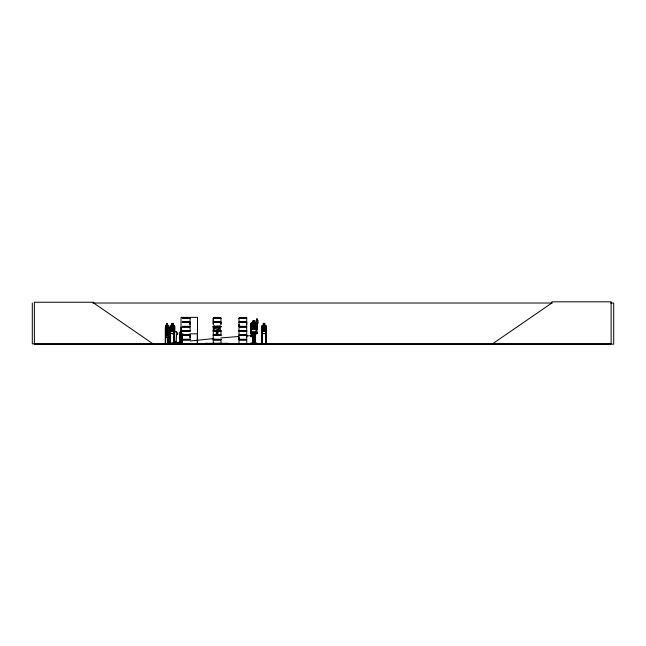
<?xml version="1.0" encoding="UTF-8"?>
<svg xmlns="http://www.w3.org/2000/svg" width="646" height="646" viewBox="0 0 646 646"><rect width="100%" height="100%" fill="white"/><g stroke="black" fill="none" stroke-linecap="round" stroke-linejoin="round"><path stroke-width="0.97" d="M190.053 337.374L190.053 335.476L182.358 335.476M190.053 324.421L190.053 322.532L182.358 322.532M220.956 322.532L220.956 324.421L220.964 322.532L213.261 322.532L213.261 324.421L213.269 322.532M239.012 339.263L239.02 335.476L246.715 335.476L246.707 339.263L239.012 339.263L239.02 337.374M239.012 326.311L239.012 322.532L246.715 322.532L246.707 326.311L239.012 326.311L239.02 324.421M246.707 337.374L246.707 335.476M246.707 324.421L246.707 322.532M250.818 329.549L250.818 324.68L251.423 324.09M252.772 324.026L252.772 322.176L254.799 322.201L254.734 324.074M252.844 324.082L252.844 322.241L254.734 322.257M256.825 329.525L256.825 324.615L256.107 323.977L251.391 324.001C249.59 325.721 250.801 329.194 251.367 331.366L256.123 331.341L256.825 329.5L256.123 331.341M256.979 322.265L256.599 319.851L256.551 320.739L257.253 320.699L257.366 319.633L257.891 323.242L257.197 323.283L256.979 322.265L257.673 322.225M257.714 320.255L257.697 320.989L256.995 321.005L257.011 320.295L257.714 320.255L257.891 323.242M250.914 333.037L251.859 333.061L250.914 333.037L250.939 333.788L251.883 333.812L250.761 333.635M250.769 333.732L256.938 333.602M174.194 331.874A2.059 1.962 -90 0 1 176.568 335.113L176.124 343.042L174.154 343.042M175.502 341.791L175.018 342.025L175.623 341.686M175.478 341.871L175.058 342.081L175.712 342.025M181.437 342.146L181.55 341.661L181.227 342.154M181.26 341.855L181.469 341.791M181.155 341.904L181.3 342.041M175.3 342.041L175.373 341.694M168.186 337.535L168.525 326.133L168.097 325.487M165.586 331.568L165.861 333.586L168.186 333.586L168.525 331.576M168.186 333.586L168.485 331.568M251.472 335.557C249.308 336.574 253.079 337.777 252.263 335.549C251.076 333.635 249.97 337.26 252.037 336.227M162.631 343.785L190.069 343.672M180.84 343.801L180.444 343.825M180.977 343.785L181.033 317.372L197.498 317.372L197.514 343.834L197.191 343.236M265.676 333.586L266.217 331.576M174.137 333.586L174.703 331.576L174.654 326.133L174.129 325.423M174.703 331.576L174.186 333.586L170.609 333.586M166.119 330.679L166.781 327.748L167.362 327.748L167.362 328.418L166.781 328.418L166.135 326.157L166.951 328.015L167.734 326.125L167.161 328.483L167.766 330.922L166.967 328.919M259.708 343.527L268.502 343.527M175.639 341.928L175.244 341.791M165.675 330.09L166.644 329.363M165.707 330.114L165.998 329.436M166.547 325.423L165.812 325.423L165.529 326.173L165.594 343.834L165.756 327.377L165.295 327.377L165.263 343.834M165.586 326.173L165.869 325.423M219.898 326.044L219.075 327.32L217.807 326.044L218.808 327.675L217.855 326.044M217.92 331.455L217.088 332.738L215.821 331.455L216.862 333.086L215.837 334.717L216.862 333.086M218.243 329.307L219.042 327.998L220.375 329.307L219.309 327.651L220.367 326.044L219.858 326.044M219.091 327.998L217.783 329.307L218.808 327.675L217.823 329.307M216.257 334.717L217.104 333.409L217.896 334.717M213.85 329.307L214.876 327.675L213.834 326.044L214.375 326.044M214.876 327.675L213.81 329.307L215.118 327.998L216.402 329.307L215.344 327.651L216.394 326.044L215.102 327.32L214.327 326.044M218.34 334.717L217.322 333.061L218.34 331.455M217.322 333.061L218.38 331.455L217.872 331.455M261.896 343.834L261.872 326.141L262.324 325.423L263.35 325.423L263.302 323.396L264.787 323.396L265.409 329.945L264.69 331.568L263.35 331.568L262.639 329.945L262.639 326.165L263.35 325.487M262.373 325.423L261.872 326.141M170.665 325.423L170.14 326.141L170.068 343.834M166.62 329.436L166.135 330.106L166.135 333.885L166.62 335.508L167.524 335.508L168.008 330.106L167.613 327.336L166.587 327.336M167.5 323.46L166.523 323.46L166.087 326.165L166.579 331.568L167.5 331.568L167.992 329.945L167.476 323.396M250.898 333.756L250.818 323.396L251.455 322.669L252.909 322.734L252.828 320.642L254.855 320.626L254.863 322.653M182.737 343.349L169.107 343.688M169.809 343.817L169.922 343.236M174.057 343.688L174.759 343.817M174.63 343.688L174.46 327.377M174.824 343.817L175.05 341.548L175.946 341.548L175.914 343.567M175.05 343.688L175.874 343.817M176.471 342.493L176.164 343.809L176.907 343.825M176.237 343.349L176.237 342.493L176.972 342.493L176.972 343.567L176.398 343.567M176.972 343.567L177.44 343.567M180.024 342.493L179.871 343.825M182.237 343.825L182.81 343.825M182.737 343.809L182.939 343.688M250.761 332.319L251.447 332.319M256.825 324.647L256.268 324.526L256.268 333.716L256.244 332.294L256.801 332.262M238.996 330.728L246.724 330.922M239.012 343.672L239.02 340.022L246.715 340.022L246.715 343.672L238.996 343.825M492.527 343.834L551.829 303.022L551.829 301.819L611.124 301.819L611.124 343.834L32.3 343.834L32.3 303.022M251.9 323.412L252.909 322.734M252.844 324.058L251.827 324.663L251.827 328.063L252.836 329.508L254.726 329.5L255.743 328.039L255.743 324.647L254.799 324.017M251.367 333.74L251.423 330.76M256.85 332.391L256.373 332.399M169.462 343.834L169.874 343.817M213.245 343.68L220.972 343.672L220.956 340.022L213.261 340.022M169.914 343.349L180.654 342.057M190.425 340.951L213.939 338.577M251.359 335.557L252.215 335.904M251.318 332.44L250.777 332.432M251.415 333.748L251.334 324.55L250.777 324.647M254.79 320.699L254.799 322.717L256.179 322.645L256.898 323.355L256.938 333.699L256.979 332.028L256.292 332.028M256.809 333.724L250.834 333.732L250.777 324.558M220.803 337.955L238.487 336.509M246.36 335.944L252.263 335.549M256.987 321.538L257.689 321.498M250.818 323.404L251.375 323.404M256.309 323.371L256.866 323.371L256.922 328.798M250.801 332.06L251.488 332.06M251.496 332.48L256.292 332.448M251.447 332.69L256.244 332.666M251.447 332.787L256.252 332.763M250.81 333.53L256.987 333.489M92.927 303.022L552.136 303.022M610.672 303.022L613.7 303.022L613.7 344.181L34.383 344.181L34.383 302.247L93.686 302.247L93.686 303.022L152.981 343.834M182.35 317.969L190.069 317.969M213.253 317.969L220.972 317.969M239.012 317.969L246.724 317.969M182.35 318.107L190.069 318.107L190.053 321.773L182.358 321.773M182.366 318.349L190.053 318.349M220.956 318.349L213.269 318.349L213.269 321.773L220.964 321.773L220.964 318.123L213.253 318.115L213.261 321.773M239.02 318.349L246.707 318.349M182.301 322.031L190.11 322.031M213.204 322.031L221.013 322.031M238.963 322.031L246.772 322.031M182.301 322.265L190.11 322.265M213.204 322.265L221.013 322.265M238.963 322.265L246.772 322.265M166.482 323.396L167.532 323.396L167.532 325.423M170.625 325.423L171.691 325.423L171.65 323.396L173.201 323.396L173.201 325.423M171.699 323.46L173.144 323.46M263.35 323.46L264.739 323.46M167.476 325.423L168.17 325.423L168.485 326.165L168.428 343.834L168.461 343.236L167.92 343.236M173.152 325.423L174.17 325.423L174.703 326.133L174.606 343.834L174.654 343.236M264.739 325.423L265.708 325.423L266.217 326.133L266.168 343.834M165.828 325.487L168.162 325.487M174.154 325.487L170.641 325.487L170.237 326.173L170.689 333.522L174.154 333.522M262.349 325.487L265.692 325.487L266.12 326.165L266.12 331.568M182.358 326.311L190.061 326.311L190.061 322.532M213.261 326.311L220.964 326.311M182.301 326.577L190.11 326.577M213.204 326.577L221.013 326.577M238.963 326.577L246.772 326.577M182.301 326.811L190.11 326.811M213.204 326.811L221.013 326.811M238.963 326.811L246.772 326.811M182.358 327.078L190.061 327.078L190.061 330.72L182.366 330.623L190.069 330.728M213.261 327.078L220.964 327.078M166.62 327.409L167.58 327.409M167.968 327.377L168.428 327.377M174.606 327.377L174.049 327.377L174 343.834M181.033 327.377L181.34 343.834M197.498 327.377L197.183 343.834M261.896 327.377L262.438 327.377L262.486 343.834M167.556 329.363L168.243 329.363M165.941 329.436L168.226 329.436M168.525 330.082L168.178 329.363M213.269 330.623L220.956 330.623M239.02 330.623L246.707 330.623L246.707 327.078L239.012 327.078L239.012 330.72L246.724 330.728M220.972 330.728L213.188 330.825L220.972 330.881M182.35 330.881L190.069 330.922M182.35 331.051L190.069 331.059M213.253 331.051L220.972 331.051L220.956 334.717L213.261 334.717M182.366 331.293L190.053 331.293M213.269 331.293L220.956 331.293M239.02 331.293L246.707 331.293M165.497 331.576L165.699 332.916M170.14 331.576L170.649 333.586M261.921 331.576L262.365 333.586L265.724 333.586M165.828 333.522L168.162 333.522M252.586 333.538L253.264 333.538L253.264 343.825M262.349 333.522L265.692 333.522M254.476 333.546L255.162 333.546L255.162 343.834M181.033 333.837L182.971 333.837M189.746 333.837L197.498 333.837M182.358 334.717L190.061 334.717M182.301 334.983L190.11 334.983M213.204 334.983L221.013 334.983M238.963 334.983L246.772 334.983M173.241 333.118A2.059 1.962 -90 0 0 173.75 335.113L173.79 335.113A2.059 1.962 -90 0 1 173.281 333.118M176.528 335.113L176.568 335.113A2.059 1.962 -90 0 0 174.154 331.874M179.79 335.113L180.194 343.042L179.79 335.113A2.059 1.962 -90 0 1 181.179 331.6M182.301 335.217L190.11 335.217M213.204 335.217L221.013 335.217M238.963 335.217L246.772 335.217M213.261 335.476L220.964 335.476M165.974 337.535L165.651 335.508L165.917 337.535L168.251 337.535M182.358 339.263L190.061 339.263L190.061 335.476M213.261 339.263L220.964 339.263M182.301 339.521L190.11 339.521M213.204 339.521L221.013 339.521M238.963 339.521L246.772 339.521M182.301 339.756L190.11 339.756M213.204 339.756L221.013 339.756M238.963 339.756L246.772 339.756M182.358 340.022L190.061 340.022M181.001 341.548L181.946 341.548L181.946 343.349M250.785 343.091L256.955 343.115M171.901 343.179L173.273 343.179M177.9 343.179L179.273 343.179M165.239 343.236L165.804 343.236M250.785 343.349L256.955 343.349M262.494 343.236L261.84 343.236L261.848 343.834M266.378 343.236L265.716 343.236L265.732 343.834M176.649 343.494L162.647 343.502L190.053 343.567M218.792 343.406L213.988 343.406L213.988 343.834M220.956 343.567L213.228 343.785L213.341 326.141L213.414 331.568M239.02 343.567L246.707 343.567M219.551 343.785L219.478 343.236L219.349 343.834M172.563 343.785L172.53 343.349M254.799 322.717L255.816 323.388M165.699 343.785L165.78 343.236M256.147 322.709L256.825 323.388M217.371 333.061L218.388 334.717M219.042 327.998L219.834 329.307M168.17 329.436L168.493 330.106M257.697 320.989L257.318 318.809L257.253 320.699M256.995 321.022L256.615 318.841L256.551 320.739M257.011 320.295L257.197 323.283M173.75 335.113L174.194 343.042M251.859 333.061L251.883 333.812M266.37 343.834L266.322 327.377L265.772 327.377L265.877 343.834M266.104 343.236L266.079 343.834M265.926 327.377L266.015 343.834M263.35 323.396L263.398 325.487M262.292 327.377L262.333 343.834M262.219 343.236L262.195 343.834M262.05 327.377L262.05 343.834M255.033 333.546L255.033 343.834M254.605 343.834L254.605 333.546L254.476 343.834M253.208 333.538L253.143 343.825M252.707 333.538L252.707 343.825M252.643 333.538L252.586 343.825M228.208 343.834L228.208 343.325L205.226 343.325L205.226 343.834M227.004 343.325L227.004 343.834M218.921 343.834L218.921 343.236L218.792 343.834M213.858 343.236L213.858 343.834M213.43 343.236L213.43 343.834M206.421 343.325L206.421 343.834M181.906 341.548L181.906 343.349M180.307 343.567L180.25 342.493L179.523 342.493L179.523 343.567M179.806 343.567L179.749 342.493M176.746 342.493L176.746 343.349M175.001 341.548L175.001 343.349M174.283 343.834L174.25 342.493L173.524 342.493L173.524 343.567M174.194 327.377L174.145 343.834M173.75 342.493L173.806 343.567M173.152 323.396L173.104 325.487L173.903 326.165L173.903 329.945L173.144 331.568L171.739 331.568L170.988 329.945L171.691 323.396M172.03 343.349L172.062 343.834M170.576 343.834L170.528 327.377L169.971 327.377L169.995 343.834M170.382 327.377L170.431 343.834M170.205 343.236L170.318 343.834M168.243 337.059L168.275 343.834M168.154 327.377L168.049 343.834L167.968 337.059M166.547 323.396L166.523 325.487M165.481 327.377L165.481 343.834M252.844 324.663L252.836 328.055L254.726 328.047L254.734 324.655L252.844 324.663M253.184 322.54L253.184 323.145L254.395 323.137L254.395 322.532L253.184 322.54M182.479 336.098L182.172 342.049L182.519 336.098M168 334.757L167.153 332.86L166.313 334.83L166.943 332.415L166.385 330.066L167.524 330.106L167.524 333.885L166.62 333.885L166.62 330.106L167.136 331.955L167.96 330.098L167.346 332.432L168 334.757M265.336 330.809L264.876 330.873L264.093 328.919L262.849 330.889L263.786 328.475L262.89 326.157L264.069 328.015L265.288 326.157L264.375 328.483L265.336 330.809M173.701 330.809L173.217 330.873L172.385 328.919L171.085 330.889L172.07 328.475L171.125 326.157L172.361 328.015L173.645 326.157L172.692 328.483L173.701 330.809M255.558 328.854L254.904 328.919L253.797 327.167C253.03 330.033 250.583 329.04 253.361 326.771C250.688 324.68 253.07 323.606 253.765 326.359C254.427 323.606 256.963 324.631 254.201 326.779L255.558 328.854M171.812 343.801L172.256 343.801L171.23 343.825L171.828 343.793M254.451 321.038L253.232 321.038L253.24 321.716L254.451 321.708L254.451 321.038M246.724 318.107L239.012 318.123L239.02 321.773L246.715 321.773L246.715 318.123M167.338 323.799L166.741 323.799L166.741 324.478L167.338 324.478L167.338 323.799M172.894 323.799L171.989 323.799L171.989 324.478L172.894 324.478L172.894 323.799M264.448 323.799L263.592 323.799L263.592 324.478L264.448 324.478L264.448 323.799M167.5 326.165L166.579 326.165L166.579 329.945L167.5 329.945L167.5 326.165M173.144 326.165L171.739 326.165L171.739 329.945L173.144 329.945L173.144 326.165M264.69 326.165L263.35 326.165L263.35 329.945L264.69 329.945L264.69 326.165M246.724 331.075L239.012 331.059L239.02 334.717L246.715 334.717L246.715 331.075"/></g></svg>
